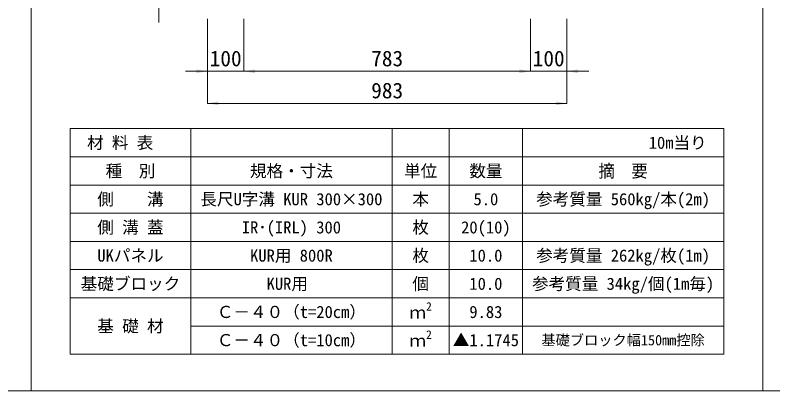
# Model space of a CAD drawing. Units: millimetres at full size, sheet at 1:20. Extents: x 201886 to 211886, y 860265 to 873235.
# Drawn here: x 205843 to 207914, y 860265 to 861291 of the extents above; entities that cross this region are included whole.
import ezdxf
from ezdxf.enums import TextEntityAlignment as Align

# ---------------------------------------------------------------- set-up
doc = ezdxf.new("R2010")
doc.units = ezdxf.units.MM
doc.header["$LTSCALE"] = 20
for name, color, linetype, lineweight in [('Defpoints_3', 8, 'Continuous', 0), ('図枠', 5, 'Continuous', 13), ('寸法・材料表', 7, 'Continuous', 13), ('寸法線', 7, 'Continuous', 13)]:
    doc.layers.add(name, color=color, linetype=linetype, lineweight=lineweight)
doc.styles.add('ＭＳ ゴシック', font='')
doc.styles.add('ＭＳ Ｐゴシック', font='')
doc.styles.get('ＭＳ ゴシック').set_extended_font_data('MS Gothic')
doc.styles.get('ＭＳ Ｐゴシック').set_extended_font_data('MS PGothic')

# ---------------------------------------------------------------- blocks, each defined once
blk = doc.blocks.new('filled_arrow')
at = {"color": 0, "linetype": 'Continuous', "lineweight": -2}
blk.add_solid([(7.5, 1.25), (0, 0), (7.5, -1.25)], dxfattribs=at)

msp = doc.modelspace()

# ---------------------------------------------------------------- linework, layer by layer
at = {"layer": 'Defpoints_3'}
for p, q in [((205993.03, 860981.65), (207779.67, 860981.65)), ((205993.03, 860981.65), (205993.03, 860904.21)), ((206323.03, 860981.65), (206323.03, 860904.21)), ((206873.03, 860981.65), (206873.03, 860904.21)), ((207029.67, 860981.65), (207029.67, 860904.21)), ((207229.67, 860981.65), (207229.67, 860904.21)), ((207779.67, 860981.65), (207779.67, 860904.21))]:
    msp.add_line(p, q, dxfattribs=at)
at = {"layer": '図枠'}
for p, q in [((205886.35, 865865.21), (205886.35, 860265.21)), ((207886.35, 865865.21), (207886.35, 860265.21)), ((201886.35, 860265.21), (211886.35, 860265.21))]:
    msp.add_line(p, q, dxfattribs=at)
at = {"layer": '寸法・材料表'}
for p, q in [((205993.03, 860904.21), (207779.67, 860904.21)), ((205993.03, 860904.21), (205993.03, 860365.21)), ((206323.03, 860904.21), (206323.03, 860365.21)), ((206873.03, 860904.21), (206873.03, 860365.21)), ((207029.67, 860904.21), (207029.67, 860365.21)), ((207229.67, 860904.21), (207229.67, 860365.21)), ((207779.67, 860904.21), (207779.67, 860365.21)), ((205993.03, 860827.21), (207779.67, 860827.21)), ((205993.03, 860750.21), (207779.67, 860750.21)), ((205993.03, 860673.21), (207779.67, 860673.21)), ((205993.03, 860596.21), (207779.67, 860596.21)), ((205993.03, 860519.21), (207779.67, 860519.21)), ((206323.03, 860442.21), (207779.67, 860442.21)), ((205993.03, 860365.21), (207779.67, 860365.21))]:
    msp.add_line(p, q, dxfattribs=at)
at = {"layer": '寸法線'}
for p, q in [((206235.63, 861271.25), (206235.63, 861491.25)), ((206368.32, 861281.25), (206368.32, 861137.95)), ((206368.32, 861281.25), (206368.32, 861050.44)), ((206468.32, 861281.25), (206468.32, 861137.95)), ((206468.32, 861281.25), (206468.32, 861137.95)), ((207251.32, 861281.25), (207251.32, 861137.95)), ((207251.32, 861281.25), (207251.32, 861137.95)), ((207351.32, 861281.25), (207351.32, 861137.95)), ((207351.32, 861281.25), (207351.32, 861050.44)), ((206308.32, 861137.95), (206528.32, 861137.95)), ((206468.32, 861137.95), (207251.32, 861137.95)), ((207191.32, 861137.95), (207411.32, 861137.95)), ((206368.32, 861050.44), (207351.32, 861050.44))]:
    msp.add_line(p, q, dxfattribs=at)

# ---------------------------------------------------------------- block references
at = {"layer": '寸法線', "xscale": 4, "yscale": 4, "rotation": 180}
for p in [(206368.32, 861137.95), (207251.32, 861137.95), (207251.32, 861137.95), (207351.32, 861050.44)]:
    msp.add_blockref('filled_arrow', p, dxfattribs=at)
at = {"layer": '寸法線', "xscale": 4, "yscale": 4}
for p in [(206468.32, 861137.95), (206468.32, 861137.95), (207351.32, 861137.95), (206368.32, 861050.44)]:
    msp.add_blockref('filled_arrow', p, dxfattribs=at)

# ---------------------------------------------------------------- texts
at = {"layer": '寸法・材料表', "style": 'ＭＳ ゴシック'}
msp.add_text('\u3000材 料 表', height=33.23, dxfattribs=at).set_placement((205994.08, 860942.93), align=Align.MIDDLE_LEFT)
msp.add_text('10m当り\u3000', height=33.23, dxfattribs=at).set_placement((207778.61, 860942.93), align=Align.MIDDLE_RIGHT)
for s, height, p in [('種\u3000別', 33.23, (206158.03, 860865.71)), ('規格・寸法', 33.23, (206598.03, 860865.71)), ('単位', 33.23, (206951.35, 860865.71)), ('数量', 33.23, (207129.67, 860865.71)), ('側\u3000\u3000溝', 33.23, (206158.03, 860788.71)), ('長尺U字溝 KUR 300×300', 33.23, (206598.03, 860788.71)), ('本', 33.23, (206951.35, 860788.71)), ('5.0', 33.23, (207129.67, 860788.71)), ('参考質量 560kg/本(2m)', 33.23, (207504.67, 860788.71)), ('側 溝 蓋', 33.23, (206158.03, 860711.71)), ('IR･(IRL) 300', 33.23, (206598.03, 860711.71)), ('枚', 33.23, (206951.35, 860711.71)), ('20(10)', 33.23, (207129.67, 860711.71)), ('UKパネル', 33.23, (206158.03, 860634.71)), ('KUR用 800R', 33.23, (206598.03, 860634.71)), ('枚', 33.23, (206951.35, 860634.71)), ('参考質量 262kg/枚(1m)', 33.23, (207504.67, 860634.71)), ('10.0', 33.23, (207129.67, 860634.71)), ('基礎ブロック', 33.23, (206158.03, 860557.71)), ('KUR用 ', 33.23, (206598.03, 860557.71)), ('個', 33.23, (206951.35, 860557.71)), ('10.0', 33.23, (207129.67, 860557.71)), ('参考質量 34kg/個(1m毎)', 33.23, (207504.67, 860557.71)), ('Ｃ－４０（t=20cm）', 33.23, (206598.03, 860480.71)), ('9.83', 33.23, (207129.67, 860480.71)), ('基 礎 材', 33.23, (206158.03, 860442.21)), ('Ｃ－４０（t=10cm）', 33.23, (206598.03, 860403.71)), ('▲1.1745', 33.23, (207129.67, 860403.71)), ('基礎ブロック幅150mm控除', 28.48, (207504.67, 860403.71))]:
    msp.add_text(s, height=height, dxfattribs=at).set_placement(p, align=Align.MIDDLE_CENTER)
at = {"layer": '寸法・材料表', "style": 'ＭＳ Ｐゴシック', "width": 0.95}
msp.add_text('摘\u3000要', height=34.64, dxfattribs=at).set_placement((207504.67, 860865.71), align=Align.MIDDLE_CENTER)
at = {"layer": '寸法・材料表', "style": 'ＭＳ ゴシック'}
for s, height, p in [('ｍ', 33.23, (206920.75, 860452.6)), ('2', 23.26, (206966.08, 860477.1)), ('2', 23.26, (206966.08, 860400.1)), ('ｍ', 33.23, (206920.75, 860375.6))]:
    msp.add_text(s, height=height, dxfattribs=at).set_placement(p, align=Align.BOTTOM_LEFT)
at = {"layer": '寸法線', "style": 'ＭＳ ゴシック'}
for s, p in [('100', (206418.32, 861172.95)), ('783', (206859.82, 861172.95)), ('100', (207301.32, 861172.95)), ('983', (206859.82, 861085.44))]:
    msp.add_text(s, height=42.72, dxfattribs=at).set_placement(p, align=Align.MIDDLE_CENTER)

doc.saveas('drawing.dxf')
